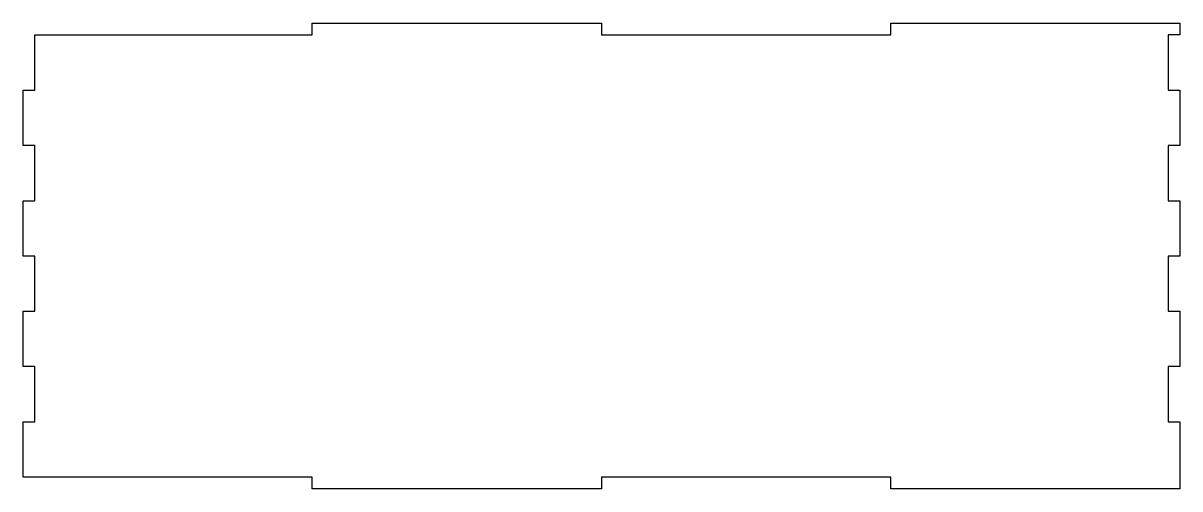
# Model space of a CAD drawing. Header units: millimetres. Extents: x -203 to 90, y 0 to 118.
import ezdxf

# ---------------------------------------------------------------- set-up
doc = ezdxf.new("R2010")
doc.units = ezdxf.units.MM
doc.layers.get('0').update_dxf_attribs({"linetype": 'CONTINUOUS'})

msp = doc.modelspace()

# ---------------------------------------------------------------- linework, layer by layer
msp.add_lwpolyline([(16.75, 118), (90, 118), (90, 115), (87, 115), (87, 101), (90, 101), (90, 87), (87, 87), (87, 73), (90, 73), (90, 59), (87, 59), (87, 45), (90, 45), (90, 31), (87, 31), (87, 17), (90, 17), (90, 0), (16.75, 0), (16.75, 3), (-56.5, 3), (-56.5, 0), (-129.75, 0), (-129.75, 3), (-203, 3), (-203, 17), (-200, 17), (-200, 31), (-203, 31), (-203, 45), (-200, 45), (-200, 59), (-203, 59), (-203, 73), (-200, 73), (-200, 87), (-203, 87), (-203, 101), (-200, 101), (-200, 115), (-129.75, 115), (-129.75, 118), (-56.5, 118), (-56.5, 115), (16.75, 115)], close=True)

doc.saveas('drawing.dxf')
